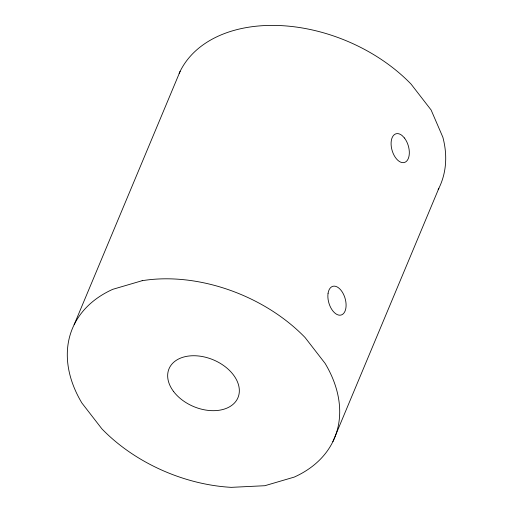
<?xml version="1.0" encoding="UTF-8"?>
<svg xmlns="http://www.w3.org/2000/svg" width="513" height="513" viewBox="0 0 513 513"><rect width="100%" height="100%" fill="white"/><g stroke="black" fill="none" stroke-linecap="round" stroke-linejoin="round"><path stroke-width="0.77" d="M74.128 324.735L180.134 71.32M332.866 441.68L438.871 188.265M438.16 189.663A142.037 96.322 22.7 0 0 442.841 137.183L431.106 109.981L411.086 84.126A142.037 96.322 22.7 0 0 280.098 25.567A142.037 96.322 22.7 0 0 179.14 73.442M142.152 280.701L112.77 289.319A142.037 96.322 22.7 0 0 81.894 403.019L101.914 428.874A142.037 96.322 22.7 0 0 231.28 487.35L264.843 485.715L294.225 477.096A142.037 96.322 22.7 0 0 325.101 363.39L305.081 337.535A142.037 96.322 22.7 0 0 142.152 280.701M404.424 137.971L402.192 135.631A14.954 8.432 73.6 0 0 391.304 146.712A14.954 8.432 73.6 0 0 405.757 161.858A14.954 8.432 73.6 0 0 404.424 137.971M173.663 391.618A37.378 25.349 22.7 0 0 235.621 401.653A37.378 25.349 22.7 0 0 201.205 356.349A37.378 25.349 22.7 0 0 173.663 391.618M328.076 293.256A14.954 8.432 73.6 0 0 339.715 315.206A14.954 8.432 73.6 0 0 343.139 293.532A14.954 8.432 73.6 0 0 328.076 293.256"/></g></svg>
